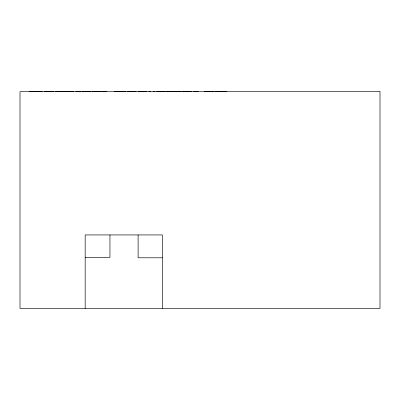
<?xml version="1.0" encoding="UTF-8"?>
<svg xmlns="http://www.w3.org/2000/svg" width="400" height="400" viewBox="0 0 400 400"><rect width="100%" height="100%" fill="white"/><g stroke="black" fill="none" stroke-linecap="round" stroke-linejoin="round"><path stroke-width="0.6" d="M29.185 91.595L42.305 91.595M44.435 91.595L53.875 91.595M55.48 91.595L63.75 91.595M64.495 91.595L73.61 91.595M75.715 91.595L80.57 91.595M81.895 91.595L90.68 91.595M91.955 91.595L101.255 91.595M102.235 91.595L106.875 91.595M114.3 91.595L125.67 91.595M127.075 91.595L136.185 91.595M138.115 91.595L146.9 91.595M148.905 91.595L150.585 91.595M153.1 91.595L154.805 91.595M156.66 91.595L165.2 91.595M166.415 91.595L175.85 91.595M176.475 91.595L181.115 91.595M182.115 91.595L191.415 91.595M193.455 91.595L198.31 91.595M204.43 91.595L213.655 91.595M214.835 91.595L226.855 91.595M85.17 257.34L109.955 257.34L109.955 234.935M162.405 257.79L138.11 257.79L138.11 234.935M162.405 308.405L162.405 234.935L85.17 234.935L85.17 308.405M380 91.67L20 91.67L20 308.405L380 308.405L380 91.67"/></g></svg>
